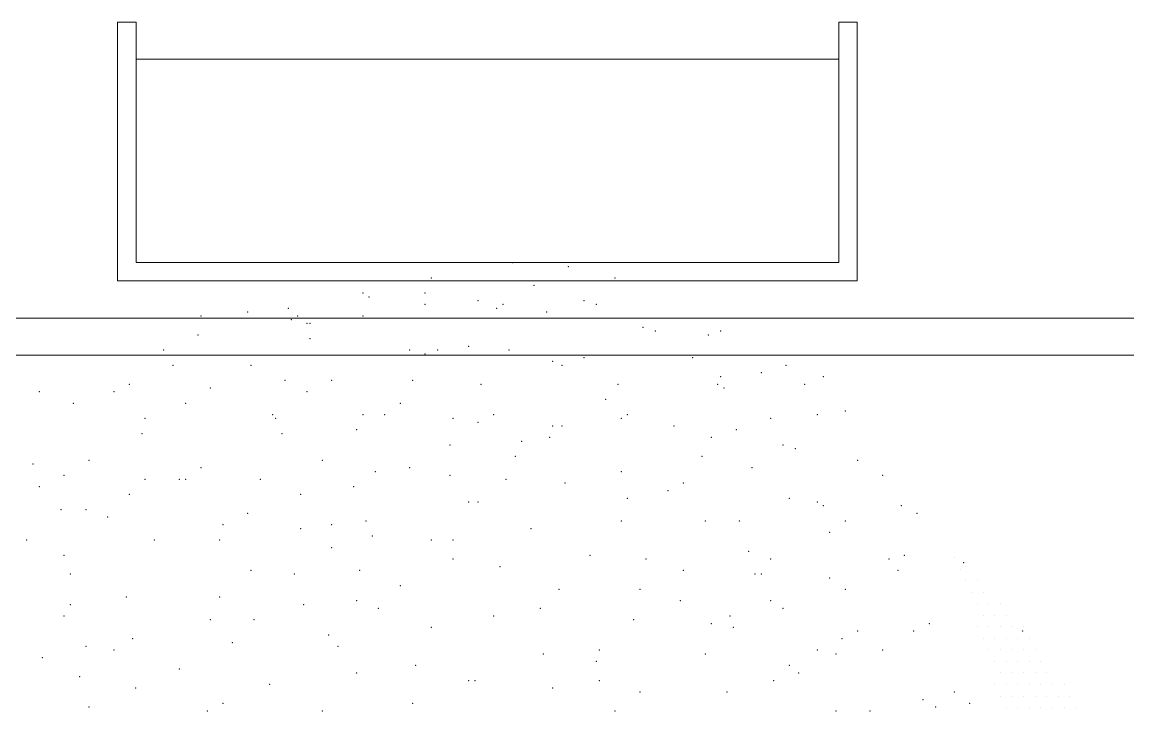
# Model space of a CAD drawing. Header units: metres. Extents: x 599 to 707, y 227 to 318.
# Drawn here: x 668.682 to 671.672, y 251.049 to 252.912 of the extents above; entities that cross this region are included whole.
import ezdxf

# ---------------------------------------------------------------- set-up
doc = ezdxf.new("R2010")
doc.units = ezdxf.units.M
for name, color, linetype, lineweight in [('banqueta', 252, 'Continuous', 9), ('gradas', 35, 'Continuous', 5), ('vegetacion', 74, 'Continuous', 0)]:
    doc.layers.add(name, color=color, linetype=linetype, lineweight=lineweight)

msp = doc.modelspace()

# ---------------------------------------------------------------- linework, layer by layer
at = {"layer": 'banqueta'}
for p, q in [((663.8486, 252.1109), (675.4846, 252.1109)), ((663.9225, 252.0109), (675.4846, 252.0109))]:
    msp.add_line(p, q, dxfattribs=at)
at = {"layer": 'gradas'}
for p, q in [((668.9402, 252.2116), (668.9402, 252.9116)), ((668.9402, 252.9116), (668.9902, 252.9116)), ((668.9902, 252.2616), (668.9902, 252.9116)), ((670.8902, 252.9116), (670.8902, 252.2616)), ((670.8902, 252.9116), (670.9402, 252.9116)), ((670.9402, 252.9116), (670.9402, 252.2116)), ((668.9902, 252.8116), (670.8902, 252.8116)), ((670.8902, 252.2616), (668.9902, 252.2616)), ((670.9402, 252.2116), (668.9402, 252.2116))]:
    msp.add_line(p, q, dxfattribs=at)
at = {"layer": 'vegetacion', "color": 0}
for p, q in [((671.2023, 251.4636), (671.2023, 251.4636)), ((671.2179, 251.4323), (671.2179, 251.4323)), ((671.2336, 251.4011), (671.2336, 251.4011)), ((671.2648, 251.4011), (671.2648, 251.4011)), ((671.2492, 251.3698), (671.2492, 251.3698)), ((671.2804, 251.3698), (671.2804, 251.3698)), ((671.2648, 251.3386), (671.2648, 251.3386)), ((671.2961, 251.3386), (671.2961, 251.3386)), ((671.3273, 251.3386), (671.3273, 251.3386)), ((671.2804, 251.3073), (671.2804, 251.3073)), ((671.3117, 251.3073), (671.3117, 251.3073)), ((671.3429, 251.3073), (671.3429, 251.3073)), ((671.2648, 251.2761), (671.2648, 251.2761)), ((671.2961, 251.2761), (671.2961, 251.2761)), ((671.3273, 251.2761), (671.3273, 251.2761)), ((671.3586, 251.2761), (671.3586, 251.2761)), ((671.3898, 251.2761), (671.3898, 251.2761)), ((671.2804, 251.2448), (671.2804, 251.2448)), ((671.3117, 251.2448), (671.3117, 251.2448)), ((671.3429, 251.2448), (671.3429, 251.2448)), ((671.3742, 251.2448), (671.3742, 251.2448)), ((671.4054, 251.2448), (671.4054, 251.2448)), ((671.2961, 251.2136), (671.2961, 251.2136)), ((671.3273, 251.2136), (671.3273, 251.2136)), ((671.3586, 251.2136), (671.3586, 251.2136)), ((671.3898, 251.2136), (671.3898, 251.2136)), ((671.4211, 251.2136), (671.4211, 251.2136)), ((671.3117, 251.1823), (671.3117, 251.1823)), ((671.3429, 251.1823), (671.3429, 251.1823)), ((671.3742, 251.1823), (671.3742, 251.1823)), ((671.4054, 251.1823), (671.4054, 251.1823)), ((671.4367, 251.1823), (671.4367, 251.1823)), ((671.3273, 251.1511), (671.3273, 251.1511)), ((671.3586, 251.1511), (671.3586, 251.1511)), ((671.3898, 251.1511), (671.3898, 251.1511)), ((671.4211, 251.1511), (671.4211, 251.1511)), ((671.4523, 251.1511), (671.4523, 251.1511)), ((671.3117, 251.1198), (671.3117, 251.1198)), ((671.3429, 251.1198), (671.3429, 251.1198)), ((671.3742, 251.1198), (671.3742, 251.1198)), ((671.4054, 251.1198), (671.4054, 251.1198)), ((671.4367, 251.1198), (671.4367, 251.1198)), ((671.4679, 251.1198), (671.4679, 251.1198)), ((671.4992, 251.1198), (671.4992, 251.1198)), ((671.3273, 251.0886), (671.3273, 251.0886)), ((671.3586, 251.0886), (671.3586, 251.0886)), ((671.3898, 251.0886), (671.3898, 251.0886)), ((671.4211, 251.0886), (671.4211, 251.0886)), ((671.4523, 251.0886), (671.4523, 251.0886)), ((671.4836, 251.0886), (671.4836, 251.0886)), ((671.5148, 251.0886), (671.5148, 251.0886)), ((671.3429, 251.0573), (671.3429, 251.0573)), ((671.3742, 251.0573), (671.3742, 251.0573)), ((671.4054, 251.0573), (671.4054, 251.0573)), ((671.4367, 251.0573), (671.4367, 251.0573)), ((671.4679, 251.0573), (671.4679, 251.0573)), ((671.4992, 251.0573), (671.4992, 251.0573)), ((671.5304, 251.0573), (671.5304, 251.0573))]:
    msp.add_line(p, q, dxfattribs=at)
at = {"layer": 'vegetacion'}
for p in [(670.0073, 252.2609), (670.1588, 252.2506), (669.7886, 252.2198), (670.0662, 252.1993), (670.285, 252.2198), (669.6034, 252.1787), (669.6203, 252.1685), (669.7717, 252.1787), (669.4015, 252.1376), (669.7717, 252.1479), (669.9148, 252.1582), (669.9652, 252.1376), (669.9821, 252.1479), (670.2008, 252.1582), (670.2345, 252.1479), (669.1659, 252.1171), (669.2921, 252.1274), (669.4099, 252.1068), (669.4268, 252.1171), (669.6034, 252.1171), (670.0999, 252.1274), (669.452, 252.0965), (669.4604, 252.0965), (670.3607, 252.0863), (669.1575, 252.0657), (669.4604, 252.0554), (670.3943, 252.076), (670.5374, 252.0657), (670.571, 252.076), (669.065, 252.0246), (669.7297, 252.0246), (669.8054, 252.0246), (669.8895, 252.0349), (669.9989, 252.0246), (669.7717, 252.0143), (670.1167, 251.9938), (670.2008, 252.0041), (670.4953, 252.0041), (669.0902, 251.9835), (669.3006, 251.9835), (670.1419, 251.9835), (670.1419, 251.9835), (670.6804, 251.963), (670.7477, 251.9835), (668.9724, 251.9322), (669.3931, 251.9424), (669.5193, 251.9424), (669.7381, 251.9424), (669.9232, 251.9322), (670.2934, 251.9322), (670.5626, 251.9322), (670.571, 251.9527), (670.7982, 251.9322), (670.8487, 251.9527), (668.7284, 251.9116), (668.9303, 251.9116), (669.1912, 251.9219), (669.452, 251.9116), (670.5794, 251.9219), (668.821, 251.8808), (669.1239, 251.8808), (669.7044, 251.8808), (670.2597, 251.8911), (669.0145, 251.8397), (669.3594, 251.85), (669.3679, 251.8397), (669.6034, 251.85), (669.6623, 251.85), (669.8474, 251.8397), (669.9568, 251.85), (670.3018, 251.8397), (670.3186, 251.85), (670.7057, 251.8397), (670.8319, 251.85), (670.9076, 251.8602), (669.5866, 251.8089), (669.9148, 251.8294), (670.1167, 251.8191), (670.1419, 251.8191), (670.4448, 251.8191), (670.6131, 251.8089), (669.0061, 251.7986), (669.3847, 251.7986), (670.0326, 251.778), (670.1083, 251.7883), (670.5458, 251.7883), (669.839, 251.7678), (670.7393, 251.7678), (670.773, 251.7575), (668.863, 251.7267), (669.4941, 251.7267), (670.0157, 251.7369), (670.5206, 251.7369), (670.9412, 251.7267), (668.7116, 251.7164), (669.1659, 251.7061), (669.6371, 251.6959), (669.7297, 251.7061), (670.3018, 251.6959), (670.6552, 251.7061), (668.7957, 251.6856), (669.0145, 251.6753), (669.107, 251.6753), (669.1239, 251.6753), (669.3258, 251.6753), (669.839, 251.6856), (669.9905, 251.6753), (670.1503, 251.665), (670.4701, 251.665), (671.0086, 251.6856), (668.7284, 251.6548), (668.9724, 251.6342), (669.4352, 251.6342), (669.5782, 251.6548), (670.428, 251.6445), (669.8895, 251.6137), (669.9148, 251.6137), (670.3186, 251.6239), (670.7561, 251.6239), (670.8319, 251.6137), (670.8487, 251.6034), (671.059, 251.6034), (668.7873, 251.5931), (668.8546, 251.5931), (668.9135, 251.5726), (669.2921, 251.5828), (671.1011, 251.5828), (669.2248, 251.552), (669.4352, 251.5417), (669.5193, 251.552), (669.6119, 251.5623), (670.0578, 251.5417), (670.3018, 251.5623), (670.529, 251.5623), (670.6215, 251.5623), (670.9076, 251.5623), (668.6948, 251.5109), (669.0397, 251.5109), (669.2164, 251.5109), (669.6287, 251.5212), (669.7886, 251.5109), (669.8474, 251.5109), (670.8655, 251.5315), (669.5193, 251.4904), (670.6468, 251.4801), (668.7957, 251.4698), (669.8474, 251.4595), (670.2177, 251.4698), (670.3691, 251.4595), (670.7057, 251.4595), (671.0254, 251.4595), (671.0674, 251.4698), (671.2273, 251.4493), (669.3006, 251.4287), (669.595, 251.4287), (669.9737, 251.439), (670.4701, 251.4287), (671.0506, 251.4287), (668.8126, 251.4185), (669.4183, 251.4185), (670.6636, 251.4185), (670.6804, 251.4185), (670.8655, 251.4082), (669.7044, 251.3876), (670.1335, 251.3774), (670.3523, 251.3774), (670.9076, 251.3774), (668.8126, 251.3363), (668.964, 251.3568), (669.2164, 251.3568), (669.4436, 251.3363), (669.5866, 251.3465), (670.4617, 251.3465), (670.7057, 251.3465), (668.7957, 251.3054), (669.6455, 251.326), (669.9568, 251.3054), (670.083, 251.326), (670.5963, 251.3054), (670.7393, 251.326), (669.1912, 251.2952), (669.309, 251.2952), (669.7886, 251.2746), (670.3354, 251.2952), (670.5458, 251.2849), (670.6047, 251.2746), (671.1348, 251.2849), (668.9808, 251.2438), (669.5109, 251.2541), (670.8992, 251.2438), (670.9412, 251.2643), (671.0927, 251.2643), (671.3872, 251.2643), (668.8546, 251.2232), (668.9303, 251.213), (669.2501, 251.2335), (669.5361, 251.2232), (670.2429, 251.213), (670.8319, 251.213), (671.0086, 251.213), (668.7368, 251.1924), (670.0914, 251.2027), (670.2345, 251.1822), (670.529, 251.2027), (670.8823, 251.2027), (669.107, 251.1616), (669.5866, 251.1513), (669.7465, 251.1719), (670.7561, 251.1719), (670.7814, 251.1513), (668.8378, 251.1411), (669.351, 251.1205), (669.8895, 251.1308), (669.9063, 251.1308), (670.2429, 251.1308), (670.7141, 251.1308), (668.9892, 251.1102), (670.1167, 251.1102), (670.3523, 251.1), (670.5879, 251.1), (671.2021, 251.1), (669.2248, 251.0691), (669.7381, 251.0691), (671.1179, 251.0794), (671.2441, 251.0691), (668.863, 251.0589), (669.1828, 251.0486), (669.4941, 251.0486), (670.285, 251.0486), (670.8823, 251.0486), (670.9749, 251.0486), (671.1516, 251.0589)]:
    msp.add_point(p, dxfattribs=at)

doc.saveas('drawing.dxf')
